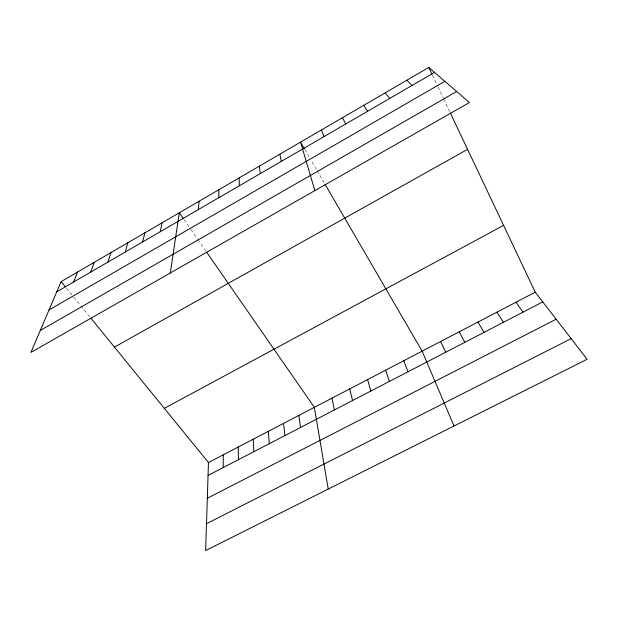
<?xml version="1.0" encoding="UTF-8"?>
<svg xmlns="http://www.w3.org/2000/svg" width="618" height="618" viewBox="0 0 618 618"><rect width="100%" height="100%" fill="white"/><g stroke="black" fill="none" stroke-linecap="round" stroke-linejoin="round"><path stroke-width="0.46" stroke-dasharray="3.09 2.32" d="M66.52 288.282L73.133 296.393M73.735 297.134L80.216 305.091M80.803 305.81L90.22 317.374M184.064 219.653L190.421 228.807M190.947 229.572L197.397 238.857M197.938 239.637L206.049 251.325M304.844 149.556L309.626 157.775M312.02 161.893L316.679 169.904M317.15 170.707L324.628 183.569M432.399 75.11L437.652 86.188M438.054 87.038L443.361 98.247M443.77 99.112L449.881 112.005"/><path stroke-width="0.93" d="M223.206 467.579L223.291 454.817M218.757 197.729L218.973 189.672M90.815 318.108L208.475 462.542L205.632 550.561L587.1 359.267L535.242 292.183L450.283 112.847M198.293 209.61L199.042 201.283M170.336 272.971L179.297 212.785L183.005 218.123M160.271 231.696L162.009 222.859M142.665 241.916L144.859 232.847M125.207 252.059L127.841 242.758M107.895 262.117L110.962 252.6M90.715 272.09L94.214 262.356M73.681 281.986L77.598 272.036M61.112 281.638L30.9 352.43L469.425 102.526L428.768 67.439L61.112 281.638L65.323 286.806M56.779 291.804L434.524 72.414M49.023 309.958L444.875 81.344M40.27 330.483L456.679 91.526M114.438 347.1L467.579 149.363M164.318 408.336L503.6 225.377M208.475 462.542L535.242 292.183M208.057 475.435L542.766 301.916M207.316 498.255L556.138 319.212M206.497 523.716L571.156 338.641M406.883 80.193L411.997 85.5M385.207 92.816L389.68 98.455M516.007 302.21L523.029 312.144M206.597 252.121L314.33 407.355L328.235 489.077M363.739 105.33L367.586 111.286M496.918 312.16L503.454 322.295M477.992 322.032L484.041 332.36M304.365 148.729L300.533 142.148L314.871 190.607M325.107 184.38L422.117 351.155L454.029 425.995M459.213 331.82L464.79 342.341M342.472 117.714L345.709 123.994M440.595 341.53L445.702 352.237M428.768 67.439L431.997 74.26M321.406 129.989L324.041 136.578M403.793 360.711L407.988 371.789M385.617 370.19L389.363 381.445M367.586 379.591L370.893 391.016M349.695 388.915L352.569 400.518M331.943 398.17L334.392 409.943M279.861 154.199L281.321 161.391M298.896 415.396L300.564 427.478M259.375 166.134L260.271 173.619M283.569 423.392L284.875 435.613M268.343 431.325L269.293 443.693M253.218 439.213L253.82 451.712M239.081 177.953L239.413 185.732M238.2 447.038L238.463 459.676"/></g></svg>
